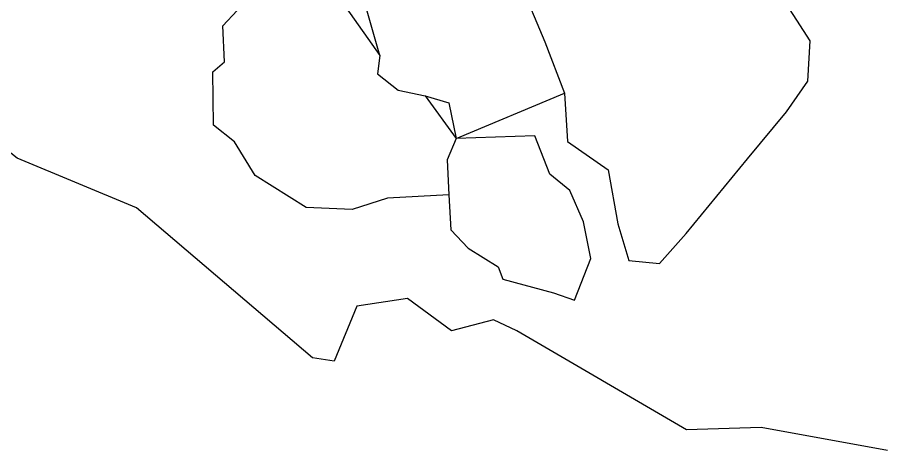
# Model space of a CAD drawing. Header units: metres. Extents: x -2.03 to 0.57, y -19.87 to -14.8.
# Drawn here: x -0.305 to 0.574, y -19.869 to -19.431 of the extents above; entities that cross this region are included whole.
import ezdxf

# ---------------------------------------------------------------- set-up
doc = ezdxf.new("R2010")
doc.units = ezdxf.units.M
doc.header["$LTSCALE"] = 25
doc.header["$MEASUREMENT"] = 0
doc.layers.add('BEFUND', color=1, linetype='CONTINUOUS')
doc.layers.add('STEINE', color=4, linetype='CONTINUOUS')

msp = doc.modelspace()

# ---------------------------------------------------------------- linework, layer by layer
at = {"layer": 'BEFUND'}
msp.add_lwpolyline([(0.57423, -19.86863), (0.44657, -19.8452), (0.37103, -19.84783), (0.19944, -19.74749), (0.1759, -19.73641), (0.1333, -19.7475), (0.08904, -19.71485), (0.03794, -19.72258), (0.01491, -19.77813), (-0.00702, -19.77498), (-0.18485, -19.62351), (-0.30546, -19.57312), (-0.52338, -19.40137), (-0.66292, -19.3811), (-1.0119, -19.22426), (-1.25901, -19.16136), (-1.42991, -19.04062), (-1.54493, -18.93246), (-1.60697, -18.94036), (-1.67563, -18.90509), (-1.97548, -18.70872)], dxfattribs=at)
at = {"layer": 'STEINE'}
for points in [[(0.06097, -19.46961), (0.04626, -19.41762), (0.05286, -19.39365), (0.09314, -19.36072), (0.15377, -19.35831), (0.20859, -19.36593), (0.20782, -19.38086)], [(0.13073, -19.61028), (0.06862, -19.61371), (0.03299, -19.62519), (-0.01329, -19.6229), (-0.065, -19.59087), (-0.0859, -19.55687), (-0.10705, -19.53978), (-0.10786, -19.48609), (-0.09608, -19.47597), (-0.09762, -19.43969), (-0.05407, -19.39278), (-0.02361, -19.36795), (-0.01119, -19.36727), (0.06097, -19.46961)], [(0.20257, -19.39537), (0.22785, -19.45565), (0.24753, -19.50757), (0.25075, -19.55625), (0.29196, -19.58497), (0.30174, -19.63952), (0.31274, -19.67665), (0.34362, -19.67967), (0.37051, -19.64943), (0.43253, -19.5739), (0.47209, -19.52655), (0.4935, -19.4954), (0.49587, -19.45458), (0.46531, -19.40681)], [(0.06097, -19.46961), (0.05876, -19.48805), (0.0794, -19.50464), (0.10684, -19.51019), (0.13081, -19.51729), (0.13832, -19.55348), (0.24753, -19.50757)], [(0.10684, -19.51019), (0.13832, -19.55348)], [(0.13073, -19.61028), (0.13275, -19.64556), (0.15044, -19.66419), (0.18056, -19.68313), (0.18522, -19.69549), (0.23665, -19.70913), (0.25765, -19.71677), (0.27442, -19.67475), (0.2669, -19.63757), (0.25299, -19.60595), (0.23285, -19.58935), (0.21785, -19.55078), (0.13832, -19.55348), (0.1292, -19.575), (0.13073, -19.61028)]]:
    msp.add_lwpolyline(points, dxfattribs=at)

doc.saveas('drawing.dxf')
